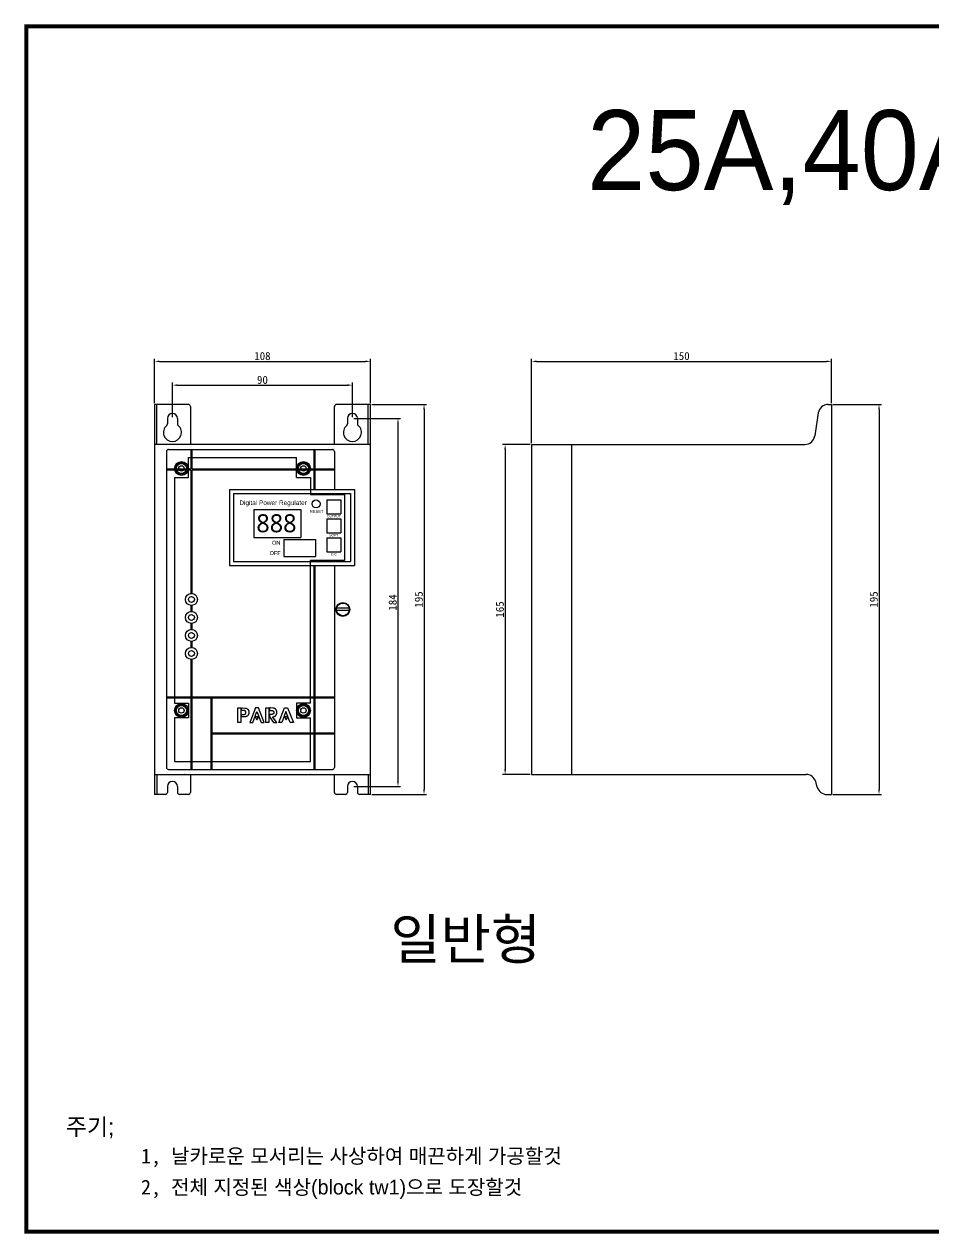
# Model space of a CAD drawing. Header units: millimetres. Extents: x 731 to 1654, y 468 to 1072.
# Drawn here: x 731 to 1185, y 468 to 1072 of the extents above; entities that cross this region are included whole.
import ezdxf

# ---------------------------------------------------------------- set-up
doc = ezdxf.new("R2010")
doc.units = ezdxf.units.MM
doc.dimstyles.new('ISO-25', dxfattribs={"dimtxt": 4, "dimasz": 2.5, "dimexe": 1.25, "dimexo": 0.625, "dimtad": 1, "dimtxsty": 'Standard', "dimcen": 2.5, "dimclrd": 6, "dimclre": 6, "dimclrt": 1, "dimadec": 0, "dimazin": 0, "dimtfac": 1, "dimtmove": 0, "dimatfit": 3, "dimfxl": 1, "dimarcsym": 0})

# ---------------------------------------------------------------- blocks, each defined once
blk = doc.blocks.new('*D1')
at = {"color": 6, "lineweight": -2, "transparency": 16777216}
for p, q in [((795.71, 882.8), (795.71, 904.97)), ((798.21, 903.72), (901.21, 903.72)), ((903.71, 882.8), (903.71, 904.97))]:
    blk.add_line(p, q, dxfattribs=at)
at = {"color": 6, "transparency": 16777216}
for points in [[(798.21, 904.14), (798.21, 903.31), (795.71, 903.72)], [(901.21, 904.14), (901.21, 903.31), (903.71, 903.72)]]:
    blk.add_solid(points, dxfattribs=at)
at = {"layer": 'Defpoints', "color": 0, "transparency": 16777216}
for p in [(903.71, 903.72), (795.71, 882.17), (903.71, 882.17)]:
    blk.add_point(p, dxfattribs=at)
at = {"color": 1, "transparency": 16777216, "insert": (849.71, 906.35), "char_height": 4, "attachment_point": 5}
blk.add_mtext('108', dxfattribs=at)
blk = doc.blocks.new('*D2')
at = {"color": 6, "lineweight": -2, "transparency": 16777216}
for p, q in [((804.71, 875.8), (804.71, 893.09)), ((807.21, 891.84), (892.21, 891.84)), ((894.71, 875.8), (894.71, 893.09))]:
    blk.add_line(p, q, dxfattribs=at)
at = {"color": 6, "transparency": 16777216}
for points in [[(807.21, 892.26), (807.21, 891.43), (804.71, 891.84)], [(892.21, 892.26), (892.21, 891.43), (894.71, 891.84)]]:
    blk.add_solid(points, dxfattribs=at)
at = {"layer": 'Defpoints', "color": 0, "transparency": 16777216}
for p in [(894.71, 891.84), (804.71, 875.17), (894.71, 875.17)]:
    blk.add_point(p, dxfattribs=at)
at = {"color": 1, "transparency": 16777216, "insert": (849.71, 894.47), "char_height": 4, "attachment_point": 5}
blk.add_mtext('90', dxfattribs=at)
blk = doc.blocks.new('*D3')
at = {"color": 6, "lineweight": -2, "transparency": 16777216}
for p, q in [((895.34, 875.17), (918.72, 875.17)), ((917.47, 872.67), (917.47, 693.67)), ((895.34, 691.17), (918.72, 691.17))]:
    blk.add_line(p, q, dxfattribs=at)
at = {"color": 6, "transparency": 16777216}
for points in [[(917.06, 872.67), (917.89, 872.67), (917.47, 875.17)], [(917.06, 693.67), (917.89, 693.67), (917.47, 691.17)]]:
    blk.add_solid(points, dxfattribs=at)
at = {"layer": 'Defpoints', "color": 0, "transparency": 16777216}
for p in [(894.71, 875.17), (894.71, 691.17), (917.47, 691.17)]:
    blk.add_point(p, dxfattribs=at)
at = {"color": 1, "transparency": 16777216, "insert": (914.85, 783.17), "char_height": 4, "attachment_point": 5, "rotation": 90}
blk.add_mtext('184', dxfattribs=at)
blk = doc.blocks.new('*D4')
at = {"color": 6, "lineweight": -2, "transparency": 16777216}
for p, q in [((904.34, 882.17), (931.76, 882.17)), ((930.51, 879.67), (930.51, 689.67)), ((904.34, 687.17), (931.76, 687.17))]:
    blk.add_line(p, q, dxfattribs=at)
at = {"color": 6, "transparency": 16777216}
for points in [[(930.09, 879.67), (930.93, 879.67), (930.51, 882.17)], [(930.09, 689.67), (930.93, 689.67), (930.51, 687.17)]]:
    blk.add_solid(points, dxfattribs=at)
at = {"layer": 'Defpoints', "color": 0, "transparency": 16777216}
for p in [(903.71, 882.17), (903.71, 687.17), (930.51, 687.17)]:
    blk.add_point(p, dxfattribs=at)
at = {"color": 1, "transparency": 16777216, "insert": (927.89, 784.67), "char_height": 4, "attachment_point": 5, "rotation": 90}
blk.add_mtext('195', dxfattribs=at)
blk = doc.blocks.new('*D5')
at = {"color": 6, "lineweight": -2, "transparency": 16777216}
for p, q in [((984.24, 862.8), (984.24, 904.97)), ((986.74, 903.72), (1131.74, 903.72)), ((1134.24, 882.8), (1134.24, 904.97))]:
    blk.add_line(p, q, dxfattribs=at)
at = {"color": 6, "transparency": 16777216}
for points in [[(986.74, 904.14), (986.74, 903.31), (984.24, 903.72)], [(1131.74, 904.14), (1131.74, 903.31), (1134.24, 903.72)]]:
    blk.add_solid(points, dxfattribs=at)
at = {"layer": 'Defpoints', "color": 0, "transparency": 16777216}
for p in [(1134.24, 903.72), (1134.24, 882.17), (984.24, 862.17)]:
    blk.add_point(p, dxfattribs=at)
at = {"color": 1, "transparency": 16777216, "insert": (1059.24, 906.35), "char_height": 4, "attachment_point": 5}
blk.add_mtext('150', dxfattribs=at)
blk = doc.blocks.new('*D56')
at = {"color": 6, "lineweight": -2, "transparency": 16777216}
for p, q in [((1134.86, 882.17), (1159.25, 882.17)), ((1158, 879.67), (1158, 689.67)), ((1134.86, 687.17), (1159.25, 687.17))]:
    blk.add_line(p, q, dxfattribs=at)
at = {"color": 6, "transparency": 16777216}
for points in [[(1157.59, 879.67), (1158.42, 879.67), (1158, 882.17)], [(1157.59, 689.67), (1158.42, 689.67), (1158, 687.17)]]:
    blk.add_solid(points, dxfattribs=at)
at = {"layer": 'Defpoints', "color": 0, "transparency": 16777216}
for p in [(1134.24, 882.17), (1134.24, 687.17), (1158, 687.17)]:
    blk.add_point(p, dxfattribs=at)
at = {"color": 1, "transparency": 16777216, "insert": (1155.38, 784.67), "char_height": 4, "attachment_point": 5, "rotation": 90}
blk.add_mtext('195', dxfattribs=at)
blk = doc.blocks.new('*D57')
at = {"color": 6, "lineweight": -2, "transparency": 16777216}
for p, q in [((983.61, 862.17), (969.82, 862.17)), ((971.07, 859.67), (971.07, 699.67)), ((983.61, 697.17), (969.82, 697.17))]:
    blk.add_line(p, q, dxfattribs=at)
at = {"color": 6, "transparency": 16777216}
for points in [[(970.65, 859.67), (971.48, 859.67), (971.07, 862.17)], [(970.65, 699.67), (971.48, 699.67), (971.07, 697.17)]]:
    blk.add_solid(points, dxfattribs=at)
at = {"layer": 'Defpoints', "color": 0, "transparency": 16777216}
for p in [(984.24, 862.17), (971.07, 697.17), (984.24, 697.17)]:
    blk.add_point(p, dxfattribs=at)
at = {"color": 1, "transparency": 16777216, "insert": (968.44, 779.67), "char_height": 4, "attachment_point": 5, "rotation": 90}
blk.add_mtext('165', dxfattribs=at)

msp = doc.modelspace()

# ---------------------------------------------------------------- linework, layer by layer
for p, q in [((795.712, 882.175), (795.712, 687.175)), ((812.712, 882.175), (795.712, 882.175)), ((796.912, 862.175), (796.912, 882.175)), ((813.712, 881.175), (813.712, 862.175)), ((885.712, 862.175), (885.712, 881.175)), ((903.712, 882.175), (886.712, 882.175)), ((902.512, 862.175), (902.512, 882.175)), ((903.712, 687.175), (903.712, 882.175)), ((1127.63, 877.938), (1125.849, 866.411)), ((1132.571, 882.175), (1134.239, 882.175)), ((1134.239, 882.175), (1134.239, 687.175)), ((802.212, 875.175), (802.212, 872.417)), ((807.212, 875.175), (807.212, 872.417)), ((892.212, 875.175), (892.212, 872.417)), ((897.212, 875.175), (897.212, 872.417)), ((903.712, 862.175), (795.712, 862.175)), ((984.239, 862.175), (984.239, 697.175)), ((984.239, 862.175), (1120.907, 862.175)), ((1004.239, 862.175), (1004.239, 697.175)), ((893.031, 780.272), (886.794, 780.272)), ((893.031, 779.078), (886.794, 779.078))]:
    msp.add_line(p, q)
at = {"color": 0, "linetype": 'Continuous'}
for p, q in [((802.712, 859.675), (884.712, 859.675)), ((813.962, 859.675), (813.962, 849.925)), ((814.462, 859.675), (814.462, 849.925)), ((875.462, 859.675), (875.462, 849.925)), ((875.962, 859.675), (875.962, 849.925)), ((801.712, 858.675), (801.712, 700.675)), ((885.712, 858.675), (885.712, 839.675)), ((801.712, 849.925), (813.962, 849.925)), ((801.712, 849.425), (813.962, 849.425)), ((813.962, 849.425), (813.962, 787.664)), ((814.462, 849.925), (875.462, 849.925)), ((814.462, 849.425), (875.462, 849.425)), ((814.462, 849.425), (814.462, 787.664)), ((875.462, 849.425), (875.462, 839.675)), ((875.962, 849.925), (885.712, 849.925)), ((875.962, 849.425), (885.712, 849.425)), ((875.962, 849.425), (875.962, 839.675)), ((833.212, 839.675), (895.712, 839.675)), ((833.212, 839.675), (833.212, 801.675)), ((835.212, 837.675), (893.712, 837.675)), ((835.212, 837.675), (835.212, 803.675)), ((893.712, 837.675), (893.712, 803.675)), ((895.712, 839.675), (895.712, 801.675)), ((845.412, 829.675), (868.912, 829.675)), ((845.412, 829.675), (845.412, 815.675)), ((868.912, 829.675), (868.912, 815.675)), ((881.912, 834.475), (888.912, 834.475)), ((881.912, 834.475), (881.912, 827.475)), ((888.912, 834.475), (888.912, 827.475)), ((881.912, 827.475), (888.912, 827.475)), ((881.912, 824.975), (881.912, 817.975)), ((881.912, 824.975), (888.912, 824.975)), ((888.912, 824.975), (888.912, 817.975)), ((881.912, 817.975), (888.912, 817.975)), ((845.412, 815.675), (868.912, 815.675)), ((860.412, 814.675), (860.412, 806.175)), ((860.412, 814.675), (876.212, 814.675)), ((876.212, 814.675), (876.212, 806.175)), ((881.912, 815.475), (888.912, 815.475)), ((881.912, 815.475), (881.912, 808.475)), ((888.912, 815.475), (888.912, 808.475)), ((860.412, 806.175), (876.212, 806.175)), ((881.912, 808.475), (888.912, 808.475)), ((833.212, 801.675), (895.712, 801.675)), ((835.212, 803.675), (893.712, 803.675)), ((875.462, 801.675), (875.462, 735.925)), ((875.962, 801.675), (875.962, 735.925)), ((885.712, 801.675), (885.712, 700.675)), ((813.962, 781.685), (813.962, 778.664)), ((814.462, 781.685), (814.462, 778.664)), ((813.962, 772.685), (813.962, 769.664)), ((814.462, 772.685), (814.462, 769.664)), ((813.962, 763.685), (813.962, 760.664)), ((814.462, 763.685), (814.462, 760.664)), ((813.962, 754.685), (813.962, 735.925)), ((814.462, 754.685), (814.462, 735.925)), ((801.712, 735.925), (813.962, 735.925)), ((801.712, 735.425), (813.962, 735.425)), ((813.962, 735.425), (813.962, 699.675)), ((814.462, 735.925), (875.462, 735.925)), ((814.462, 735.425), (814.462, 699.675)), ((814.462, 735.425), (823.962, 735.425)), ((823.962, 735.425), (823.962, 699.675)), ((824.462, 735.425), (875.462, 735.425)), ((824.462, 735.425), (824.462, 717.925)), ((875.462, 735.425), (875.462, 717.925)), ((875.962, 735.925), (885.712, 735.925)), ((875.962, 735.425), (875.962, 717.925)), ((875.962, 735.425), (885.712, 735.425)), ((824.462, 717.925), (875.462, 717.925)), ((824.462, 717.425), (875.462, 717.425)), ((824.462, 717.425), (824.462, 699.675)), ((875.462, 717.425), (875.462, 699.675)), ((875.962, 717.925), (885.712, 717.925)), ((875.962, 717.425), (875.962, 699.675)), ((875.962, 717.425), (885.712, 717.425)), ((802.712, 699.675), (884.712, 699.675))]:
    msp.add_line(p, q, dxfattribs=at)
at = {"color": 0, "linetype": 'Continuous', "ltscale": 0.4}
for p, q in [((875.712, 859.675), (875.712, 839.675)), ((875.712, 801.675), (875.712, 699.675)), ((801.712, 735.675), (885.712, 735.675)), ((824.212, 735.925), (824.212, 699.675)), ((823.962, 717.675), (885.712, 717.675))]:
    msp.add_line(p, q, dxfattribs=at)
at = {"color": 0, "linetype": 'Continuous', "ltscale": 0.3}
for p, q in [((812.712, 855.675), (866.712, 855.675)), ((812.712, 855.675), (866.712, 855.675)), ((812.712, 845.675), (812.712, 855.675)), ((812.712, 845.675), (812.712, 855.675)), ((866.712, 845.675), (866.712, 855.675)), ((866.712, 845.675), (866.712, 855.675)), ((805.712, 845.675), (805.712, 732.875)), ((805.712, 845.675), (805.712, 732.875)), ((805.712, 845.675), (812.712, 845.675)), ((805.712, 845.675), (812.712, 845.675)), ((866.712, 845.675), (873.712, 845.675)), ((866.712, 845.675), (873.712, 845.675)), ((873.712, 845.675), (873.712, 837.175)), ((873.712, 845.675), (873.712, 837.175)), ((873.712, 837.175), (890.712, 837.175)), ((873.712, 837.175), (890.712, 837.175)), ((890.712, 837.175), (890.712, 804.175)), ((890.712, 837.175), (890.712, 804.175)), ((873.712, 732.875), (873.712, 804.175)), ((873.712, 732.875), (873.712, 804.175)), ((890.712, 804.175), (873.712, 804.175)), ((890.712, 804.175), (873.712, 804.175)), ((805.712, 732.875), (812.712, 732.875)), ((805.712, 732.875), (812.712, 732.875)), ((812.712, 732.875), (812.712, 725.475)), ((812.712, 732.875), (812.712, 725.475)), ((866.712, 732.875), (866.712, 725.475)), ((866.712, 732.875), (866.712, 725.475)), ((873.712, 732.875), (866.712, 732.875)), ((873.712, 732.875), (866.712, 732.875)), ((805.712, 725.475), (805.712, 703.675)), ((805.712, 725.475), (805.712, 703.675)), ((812.712, 725.475), (805.712, 725.475)), ((812.712, 725.475), (805.712, 725.475)), ((866.712, 725.475), (873.712, 725.475)), ((866.712, 725.475), (873.712, 725.475)), ((873.712, 703.675), (873.712, 725.475)), ((873.712, 703.675), (873.712, 725.475)), ((805.712, 703.675), (873.712, 703.675)), ((805.712, 703.675), (873.712, 703.675))]:
    msp.add_line(p, q, dxfattribs=at)
at = {"color": 0}
for p, q in [((795.712, 697.175), (810.712, 697.175)), ((796.912, 697.175), (796.912, 687.175)), ((810.912, 697.175), (810.712, 697.175)), ((810.912, 697.175), (873.512, 697.175)), ((813.712, 697.175), (813.712, 688.175)), ((873.712, 697.175), (873.512, 697.175)), ((873.712, 697.175), (903.712, 697.175)), ((885.712, 688.175), (885.712, 697.175)), ((902.512, 697.175), (902.512, 687.175)), ((984.239, 697.175), (1004.239, 697.175)), ((1004.239, 697.175), (1121.529, 697.175)), ((802.212, 691.175), (802.212, 688.175)), ((807.212, 691.175), (807.212, 688.175)), ((892.212, 691.175), (892.212, 688.175)), ((897.212, 691.175), (897.212, 688.175)), ((1127.151, 690.769), (1126.328, 693.58)), ((801.212, 687.175), (795.712, 687.175)), ((812.712, 687.175), (808.212, 687.175)), ((891.212, 687.175), (886.712, 687.175)), ((903.712, 687.175), (898.212, 687.175)), ((1131.949, 687.175), (1134.239, 687.175))]:
    msp.add_line(p, q, dxfattribs=at)
at = {"color": 5, "const_width": 2.1}
msp.add_lwpolyline([(731.633, 468.56), (1652.633, 468.56), (1652.633, 1071.26), (731.633, 1071.26), (731.633, 468.56)], dxfattribs=at)
at = {"color": 0, "linetype": 'Continuous'}
for points in [[(838.865, 730.415), (838.866, 723.203), (837.414, 723.203), (837.414, 730.415)], [(839.178, 727.141), (839.662, 727.141), (840.056, 727.148), (840.379, 727.169), (840.514, 727.185), (840.631, 727.205), (840.683, 727.216), (840.73, 727.228), (840.773, 727.241), (840.812, 727.254), (840.882, 727.285), (840.916, 727.302), (840.949, 727.319), (840.981, 727.338), (841.012, 727.358), (841.042, 727.379), (841.07, 727.4), (841.098, 727.423), (841.125, 727.447), (841.151, 727.472), (841.176, 727.497), (841.2, 727.524), (841.223, 727.552), (841.245, 727.581), (841.266, 727.611), (841.286, 727.641), (841.305, 727.673), (841.322, 727.704), (841.338, 727.737), (841.353, 727.77), (841.367, 727.804), (841.379, 727.838), (841.39, 727.873), (841.4, 727.909), (841.408, 727.945), (841.415, 727.982), (841.421, 728.019), (841.428, 728.096), (841.431, 728.175), (841.43, 728.224), (841.427, 728.272), (841.423, 728.319), (841.417, 728.364), (841.408, 728.409), (841.399, 728.452), (841.387, 728.495), (841.373, 728.536), (841.358, 728.576), (841.341, 728.616), (841.322, 728.654), (841.301, 728.691), (841.279, 728.727), (841.254, 728.762), (841.228, 728.795), (841.2, 728.828), (841.171, 728.86), (841.14, 728.89), (841.109, 728.918), (841.077, 728.945), (841.044, 728.97), (841.01, 728.994), (840.974, 729.016), (840.938, 729.037), (840.901, 729.057), (840.863, 729.074), (840.824, 729.091), (840.785, 729.106), (840.744, 729.119), (840.702, 729.131), (840.659, 729.141), (840.615, 729.15), (840.542, 729.162), (840.452, 729.172), (840.223, 729.187), (839.568, 729.199), (839.178, 729.199), (839.178, 730.415), (839.746, 730.415), (840.841, 730.388), (841.215, 730.354), (841.359, 730.332), (841.42, 730.32), (841.474, 730.306), (841.551, 730.285), (841.626, 730.26), (841.699, 730.232), (841.771, 730.202), (841.841, 730.168), (841.91, 730.131), (841.977, 730.092), (842.043, 730.049), (842.107, 730.003), (842.169, 729.955), (842.23, 729.903), (842.289, 729.849), (842.347, 729.791), (842.403, 729.731), (842.457, 729.667), (842.51, 729.601), (842.561, 729.532), (842.608, 729.46), (842.652, 729.386), (842.693, 729.309), (842.73, 729.23), (842.764, 729.149), (842.795, 729.065), (842.823, 728.978), (842.848, 728.889), (842.869, 728.798), (842.887, 728.704), (842.901, 728.607), (842.921, 728.407), (842.927, 728.197), (842.924, 728.034), (842.912, 727.878), (842.894, 727.729), (842.867, 727.586), (842.833, 727.45), (842.792, 727.32), (842.769, 727.258), (842.743, 727.197), (842.716, 727.138), (842.687, 727.081), (842.625, 726.971), (842.558, 726.867), (842.488, 726.769), (842.414, 726.677), (842.335, 726.591), (842.253, 726.512), (842.166, 726.438), (842.075, 726.37), (841.982, 726.309), (841.889, 726.252), (841.796, 726.201), (841.701, 726.156), (841.607, 726.116), (841.512, 726.081), (841.417, 726.052), (841.322, 726.029), (841.184, 726.004), (841.032, 725.983), (840.684, 725.951), (839.814, 725.925), (839.178, 725.925)], [(846.95, 728.738), (849.04, 723.203), (850.623, 723.203), (847.744, 730.415), (846.168, 730.415), (843.389, 723.203), (844.945, 723.203)], [(846.983, 724.455), (847.84, 725.939), (846.126, 725.939)], [(852.851, 730.415), (852.851, 723.203), (851.399, 723.203), (851.399, 730.415)], [(854.775, 725.959), (855.062, 725.989), (855.307, 726.029), (855.402, 726.052), (855.497, 726.081), (855.592, 726.116), (855.687, 726.156), (855.781, 726.201), (855.874, 726.252), (855.968, 726.309), (856.06, 726.37), (856.151, 726.438), (856.238, 726.512), (856.32, 726.591), (856.399, 726.677), (856.473, 726.769), (856.543, 726.867), (856.61, 726.971), (856.672, 727.081), (856.701, 727.138), (856.728, 727.197), (856.754, 727.258), (856.777, 727.32), (856.818, 727.45), (856.852, 727.586), (856.879, 727.729), (856.897, 727.878), (856.909, 728.034), (856.912, 728.197), (856.906, 728.407), (856.886, 728.607), (856.872, 728.704), (856.854, 728.798), (856.833, 728.889), (856.808, 728.978), (856.78, 729.065), (856.749, 729.149), (856.715, 729.23), (856.678, 729.309), (856.637, 729.386), (856.593, 729.46), (856.546, 729.532), (856.495, 729.601), (856.442, 729.667), (856.388, 729.731), (856.332, 729.791), (856.274, 729.849), (856.215, 729.903), (856.154, 729.955), (856.092, 730.003), (856.028, 730.049), (855.962, 730.092), (855.895, 730.131), (855.826, 730.168), (855.756, 730.202), (855.684, 730.232), (855.611, 730.26), (855.536, 730.285), (855.459, 730.306), (855.405, 730.32), (855.344, 730.332), (855.2, 730.354), (854.826, 730.388), (853.731, 730.415), (853.163, 730.415), (853.163, 729.199), (853.554, 729.199), (854.208, 729.187), (854.437, 729.172), (854.527, 729.162), (854.6, 729.15), (854.644, 729.141), (854.687, 729.131), (854.729, 729.119), (854.77, 729.106), (854.809, 729.091), (854.848, 729.074), (854.886, 729.057), (854.923, 729.037), (854.959, 729.016), (854.995, 728.994), (855.029, 728.97), (855.062, 728.945), (855.094, 728.918), (855.125, 728.89), (855.156, 728.86), (855.185, 728.828), (855.213, 728.795), (855.239, 728.762), (855.264, 728.727), (855.286, 728.691), (855.307, 728.654), (855.326, 728.616), (855.343, 728.576), (855.358, 728.536), (855.372, 728.495), (855.384, 728.452), (855.394, 728.409), (855.402, 728.364), (855.408, 728.319), (855.412, 728.272), (855.415, 728.224), (855.416, 728.175), (855.414, 728.096), (855.41, 728.057), (855.406, 728.019), (855.4, 727.982), (855.393, 727.945), (855.385, 727.909), (855.375, 727.873), (855.364, 727.838), (855.352, 727.804), (855.338, 727.77), (855.323, 727.737), (855.307, 727.704), (855.29, 727.673), (855.271, 727.641), (855.251, 727.611), (855.23, 727.581), (855.208, 727.552), (855.185, 727.524), (855.161, 727.497), (855.136, 727.472), (855.11, 727.447), (855.083, 727.423), (855.056, 727.4), (855.027, 727.379), (854.997, 727.358), (854.966, 727.338), (854.934, 727.319), (854.901, 727.302), (854.867, 727.285), (854.797, 727.254), (854.758, 727.241), (854.716, 727.228), (854.668, 727.216), (854.616, 727.205), (854.499, 727.185), (854.365, 727.169), (854.041, 727.148), (853.647, 727.141), (853.163, 727.141), (853.163, 725.925), (855.174, 723.203), (856.912, 723.203)], [(861.486, 728.738), (859.482, 723.203), (857.925, 723.203), (860.704, 730.415), (862.28, 730.415), (865.16, 723.203), (863.576, 723.203)], [(861.551, 724.455), (862.408, 725.939), (860.694, 725.939)]]:
    msp.add_lwpolyline(points, close=True, dxfattribs=at)
at = {"color": 0, "linetype": 'Continuous', "ltscale": 0.4}
for centre, radius in [((809.212, 850.175), 3.5), ((870.212, 850.175), 3.5), ((809.212, 850.175), 2.5), ((809.212, 850.175), 1.35), ((870.212, 850.175), 2.5), ((870.212, 850.175), 1.35), ((809.212, 729.175), 3.5), ((870.212, 729.175), 3.5), ((809.212, 729.175), 2.5), ((809.212, 729.175), 1.35), ((870.212, 729.175), 2.5), ((870.212, 729.175), 1.35)]:
    msp.add_circle(centre, radius, dxfattribs=at)
at = {"ltscale": 0.3}
msp.add_circle((809.212, 850.175), 3, dxfattribs=at)
at = {"color": 0, "linetype": 'Continuous', "ltscale": 0.3}
for centre in [(870.212, 850.175), (870.212, 850.175), (809.212, 729.175), (809.212, 729.175), (870.212, 729.175), (870.212, 729.175)]:
    msp.add_circle(centre, 3, dxfattribs=at)
at = {"color": 0, "linetype": 'Continuous'}
for centre, radius in [((876.512, 832.475), 2), ((814.212, 784.675), 3), ((814.212, 784.675), 1.5), ((814.212, 775.675), 3), ((814.212, 775.675), 1.5), ((814.212, 766.675), 3), ((814.212, 766.675), 1.5), ((814.212, 757.675), 3), ((814.212, 757.675), 1.5)]:
    msp.add_circle(centre, radius, dxfattribs=at)
for radius in [3.5, 3.175]:
    msp.add_circle((889.912, 779.675), radius)
for centre, radius, start, end in [((804.712, 875.175), 2.5, 0, 180), ((812.712, 881.175), 1, 0, 90), ((886.712, 881.175), 1, 90, 180), ((894.712, 875.175), 2.5, 0, 180), ((1132.571, 877.175), 5, 90, 171.216769), ((804.712, 868.175), 4.5, 129.521196, 50.478804), ((801.212, 872.417), 1, 309.521196, 0), ((808.212, 872.417), 1, 180, 230.478804), ((894.712, 868.175), 4.5, 129.521196, 50.478804), ((891.212, 872.417), 1, 309.521196, 0), ((898.212, 872.417), 1, 180, 230.478804), ((1120.907, 867.175), 5, 270, 351.216769)]:
    msp.add_arc(centre, radius, start, end)
for centre, start, end in [((802.712, 858.675), 90, 180), ((884.712, 858.675), 0, 90), ((802.712, 700.675), 180, 270), ((884.712, 700.675), 270, 0)]:
    msp.add_arc(centre, 1, start, end, dxfattribs=at)
at = {"color": 0}
for centre, radius, start, end in [((1121.529, 692.175), 5, 16.32495, 90), ((804.712, 691.175), 2.5, 0, 180), ((894.712, 691.175), 2.5, 0, 180), ((1131.949, 692.175), 5, 196.32495, 270), ((801.212, 688.175), 1, 270, 0), ((808.212, 688.175), 1, 180, 270), ((812.712, 688.175), 1, 270, 0), ((886.712, 688.175), 1, 180, 270), ((891.212, 688.175), 1, 270, 0), ((898.212, 688.175), 1, 180, 270)]:
    msp.add_arc(centre, radius, start, end, dxfattribs=at)

# ---------------------------------------------------------------- texts
at = {"ltscale": 10, "attachment_point": 1}
for s, insert, char_height, width in [('{\\fGulim|b0|i0|c129|p50;25A,40A,55A,70A}', (1012.097, 1029.355), 40, 485.83114), ('{\\fGulim|b0|i0|c129|p50;일반형}', (913.667, 624.825), 20, 145.88049)]:
    msp.add_mtext(s, dxfattribs=dict(at, insert=insert, char_height=char_height, width=width))
at = {"attachment_point": 1}
for s, insert, char_height, width in [('{\\fSwis721 BT|b0|i0|c0|p34;Digital\\f??|b0|i0|c0|p49; \\fSwis721 BT|b0|i0|c0|p34;Power Regulater}', (838.175, 834.201), 2.3, 35.1239), ('{\\f@ￇ\uffd1ￄￄﾹ\uffd9ￅ\uffc1|b0|i0|c129|p18;RESET}', (873.367, 829.393), 1.5, 6.6627), ('{\\f@Malgun Gothic|b0|i0|c129|p50;888}', (846.648, 827.272), 9, 20.7472), ('{\\f@ￇ\uffd1ￄￄﾹ\uffd9ￅ\uffc1|b0|i0|c129|p18;OUTPUT}', (881.988, 826.944), 1.2, 6.6627), ('{\\f@ￇ\uffd1ￄￄﾹ\uffd9ￅ\uffc1|b0|i0|c129|p18;SOFT}', (883.108, 817.444), 1.2, 4.62851), ('{\\f@ￇ\uffd1ￄￄﾹ\uffd9ￅ\uffc1|b0|i0|c129|p18;ON}', (854.491, 814.023), 2, 5.3252), ('{\\f@ￇ\uffd1ￄￄﾹ\uffd9ￅ\uffc1|b0|i0|c129|p18;OFF}', (853.32, 808.878), 2, 6.6627), ('{\\f@ￇ\uffd1ￄￄﾹ\uffd9ￅ\uffc1|b0|i0|c129|p18;O.C}', (883.913, 807.944), 1.2, 2.88258), ('{\\fﾱﾼﾸﾲ|b0|i0|c129|p50;주기;}', (751.437, 525.249), 8.4, 31.5), ('1, {\\fﾱﾼﾸﾲ|b0|i0|c129|p50;날카로운 모서리는 사상하여 매끈하게 가공할것}', (788.99, 510.074), 7.35, 315), ('2, {\\fﾱﾼﾸﾲ|b0|i0|c129|p50;전체 지정된 색상(block tw1)으로 도장할것}', (788.99, 494.524), 7.35, 315)]:
    msp.add_mtext(s, dxfattribs=dict(at, insert=insert, char_height=char_height, width=width))

# ---------------------------------------------------------------- dimensions: what is measured, and where the dimension line sits
for base, p1, p2, picture, middle in [((903.712, 903.724), (795.712, 882.175), (903.712, 882.175), '*D1', (849.712, 906.349)), ((1134.239, 903.724), (984.239, 862.175), (1134.239, 882.175), '*D5', (1059.239, 906.349)), ((894.712, 891.844), (804.712, 875.175), (894.712, 875.175), '*D2', (849.712, 894.469))]:
    dim = msp.add_linear_dim(base=base, p1=p1, p2=p2, dimstyle='ISO-25')
    dim.commit()
    dim.dimension.update_dxf_attribs({"geometry": picture, "text_midpoint": middle})
for base, p1, p2, picture, middle in [((930.511, 687.175), (903.712, 882.175), (903.712, 687.175), '*D4', (927.886, 784.675)), ((1158.004, 687.175), (1134.239, 882.175), (1134.239, 687.175), '*D56', (1155.379, 784.675)), ((917.472, 691.175), (894.712, 875.175), (894.712, 691.175), '*D3', (914.847, 783.175)), ((971.065, 697.175), (984.239, 862.175), (984.239, 697.175), '*D57', (968.44, 779.675))]:
    dim = msp.add_linear_dim(base=base, p1=p1, p2=p2, angle=90, dimstyle='ISO-25')
    dim.commit()
    dim.dimension.update_dxf_attribs({"geometry": picture, "text_midpoint": middle})

doc.saveas('drawing.dxf')
